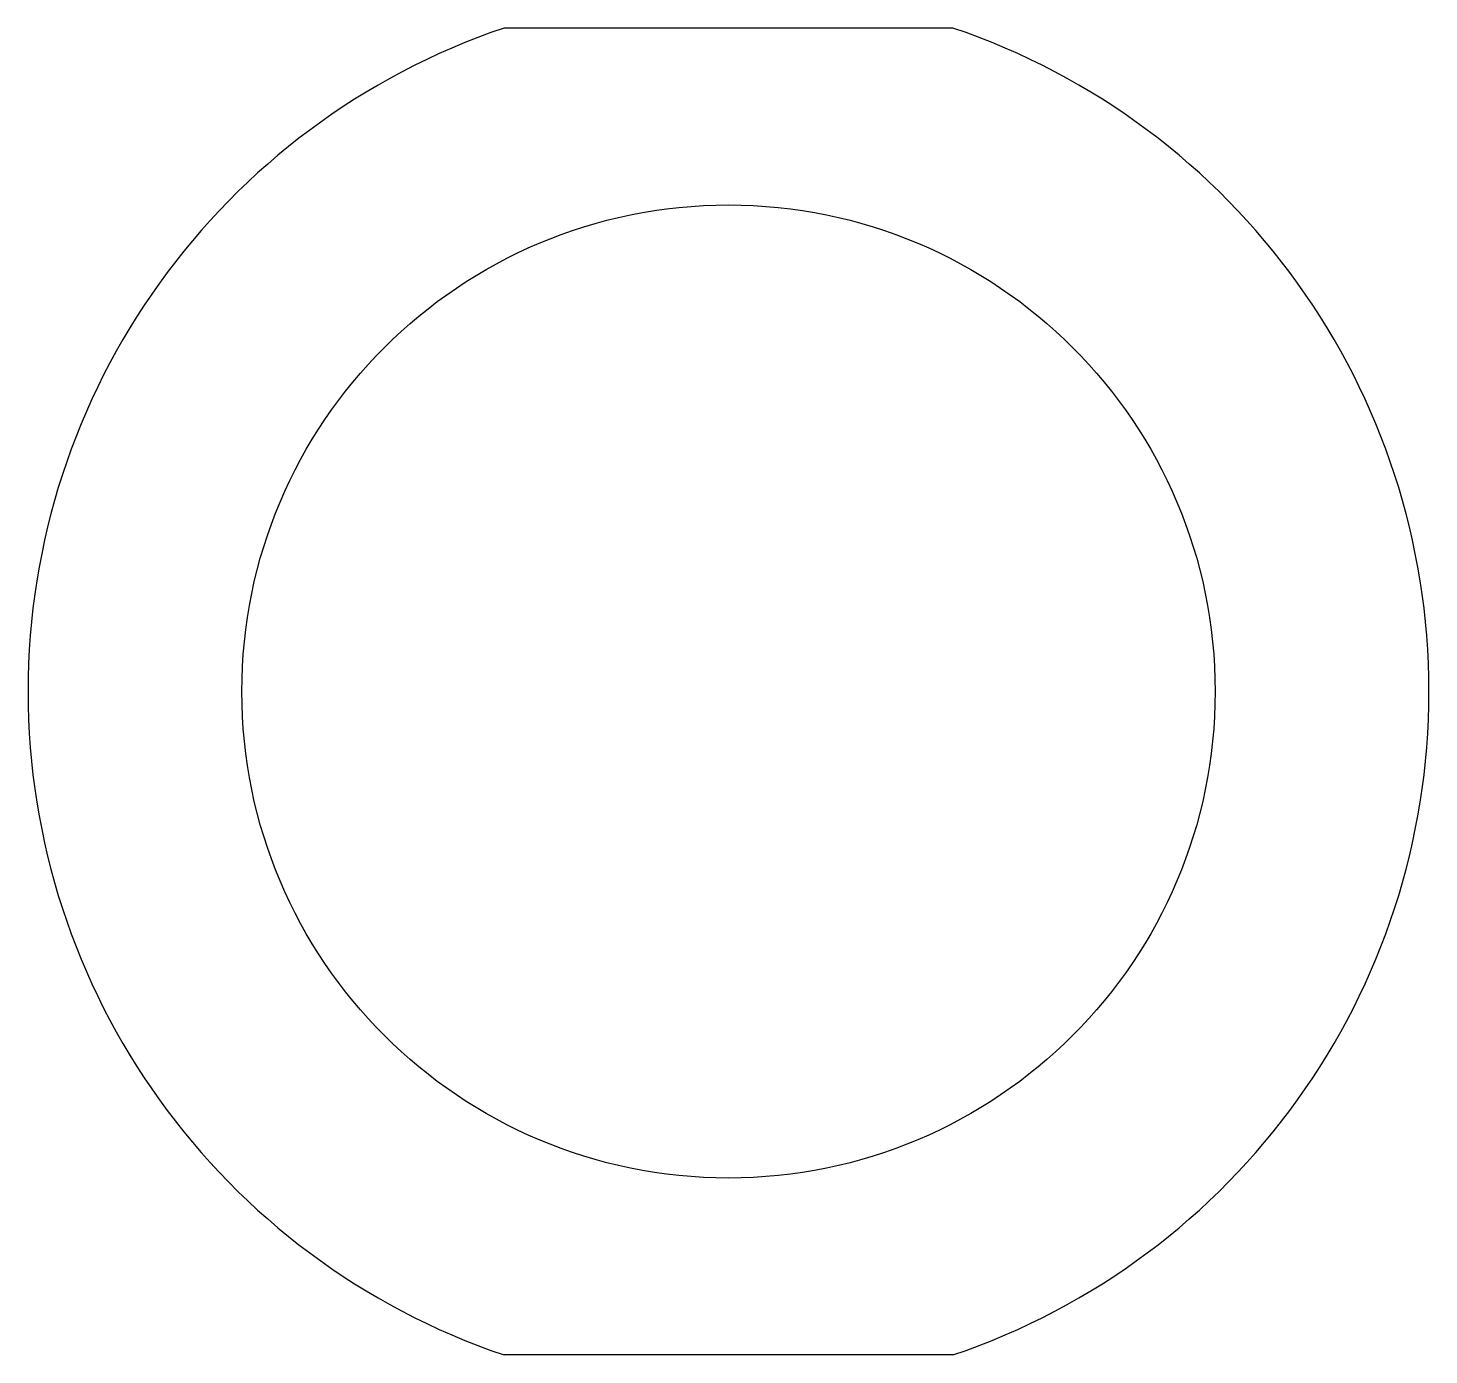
# Model space of a CAD drawing. Header units: millimetres. Extents: x -47.5 to 47.5, y -45 to 45.
import ezdxf

# ---------------------------------------------------------------- set-up
doc = ezdxf.new("R2010")
doc.units = ezdxf.units.MM

msp = doc.modelspace()

# ---------------------------------------------------------------- linework, layer by layer
at = {"color": 7, "linetype": 'Continuous', "lineweight": 25}
for p, q in [((15.207, 45), (-15.207, 45)), ((15.207, -45), (-15.207, -45))]:
    msp.add_line(p, q, dxfattribs=at)
msp.add_circle((0, 0), 33, dxfattribs=at)
for start, end in [(108.67172, 251.32828), (288.67172, 71.32828)]:
    msp.add_arc((0, 0), 47.5, start, end, dxfattribs=at)

doc.saveas('drawing.dxf')
